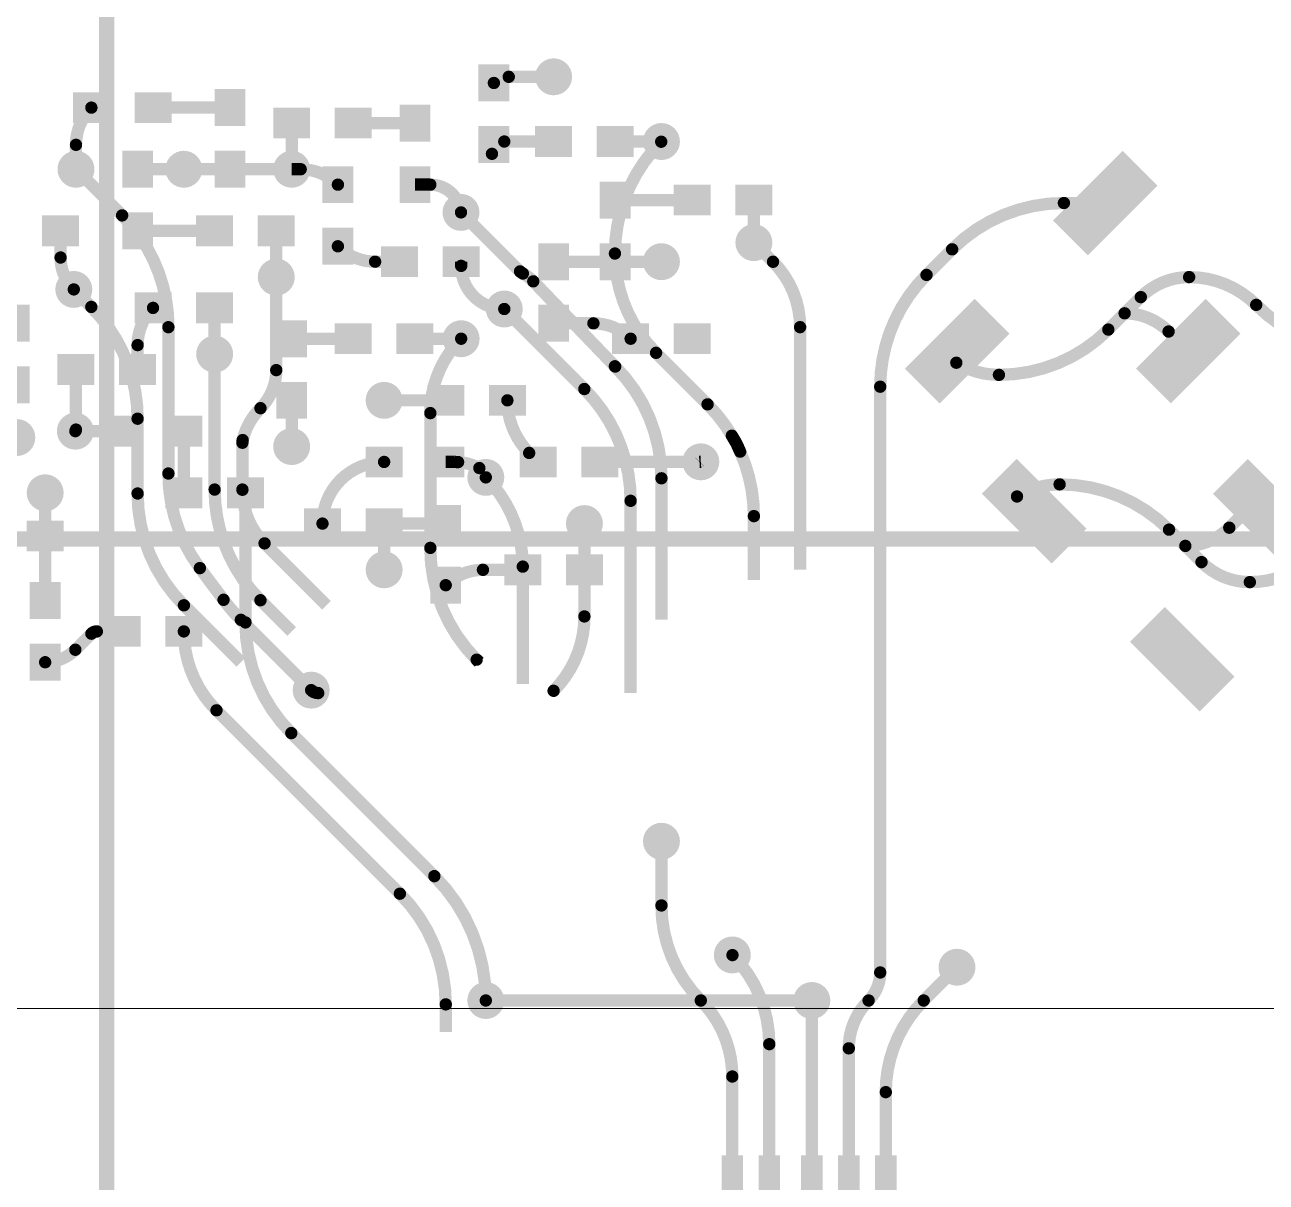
# Model space of a CAD drawing. Header units: inches. Extents: x -214 to 438, y -213 to 250.
# Drawn here: x -48.83 to -28.69, y 9.56 to 28.34 of the extents above; entities that cross this region are included whole.
import ezdxf

# ---------------------------------------------------------------- set-up
doc = ezdxf.new("R2010")
doc.units = ezdxf.units.IN
for name, color, linetype in [('Bottom Layer', 5, 'Continuous'), ('Drawing3', 56, 'Continuous'), ('Mechanical 22', 56, 'Continuous'), ('Top Layer', 1, 'Continuous')]:
    doc.layers.add(name, color=color, linetype=linetype)

msp = doc.modelspace()

# ---------------------------------------------------------------- hatches: boundary and pattern name
at = {"layer": 'Bottom Layer'}
h = msp.add_hatch(color=5, dxfattribs=at)
edge = h.paths.add_edge_path()
edge.add_arc((-40.25000078, 27.50000088), 0.2999994, 0, 360)
h = msp.add_hatch(color=5, dxfattribs=at)
edge = h.paths.add_edge_path()
edge.add_arc((-38.4999992, 26.44999536), 0.2999994, 0, 360)
h = msp.add_hatch(color=5, dxfattribs=at)
edge = h.paths.add_edge_path()
edge.add_arc((-48.00000052, 25.9999988), 0.2999994, 0, 360)
h = msp.add_hatch(color=5, dxfattribs=at)
edge = h.paths.add_edge_path()
edge.add_arc((-46.24999894, 25.9999988), 0.2999994, 0, 360)
h = msp.add_hatch(color=5, dxfattribs=at)
edge = h.paths.add_edge_path()
edge.add_arc((-44.4999999, 25.9999988), 0.2999994, 0, 360)
h = msp.add_hatch(color=5, dxfattribs=at)
edge = h.paths.add_edge_path()
edge.add_arc((-41.7525073, 25.29999512), 0.2999994, 0, 360)
h = msp.add_hatch(color=5, dxfattribs=at)
edge = h.paths.add_edge_path()
edge.add_arc((-37.0000022, 24.80907154), 0.2999994, 0, 360)
h = msp.add_hatch(color=5, dxfattribs=at)
edge = h.paths.add_edge_path()
edge.add_arc((-38.4999992, 24.49999926), 0.2999994, 0, 360)
h = msp.add_hatch(color=5, dxfattribs=at)
edge = h.paths.add_edge_path()
edge.add_arc((-44.7499994, 24.24999976), 0.2999994, 0, 360)
h = msp.add_hatch(color=5, dxfattribs=at)
edge = h.paths.add_edge_path()
edge.add_arc((-48.03558083999999, 24.0500027), 0.2999994, 0, 360)
h = msp.add_hatch(color=5, dxfattribs=at)
edge = h.paths.add_edge_path()
edge.add_arc((-41.04999664, 23.7321725), 0.2999994, 0, 360)
h = msp.add_hatch(color=5, dxfattribs=at)
edge = h.paths.add_edge_path()
edge.add_arc((-41.75000032, 23.24999922), 0.2999994, 0, 360)
h = msp.add_hatch(color=5, dxfattribs=at)
edge = h.paths.add_edge_path()
edge.add_arc((-45.74999994, 22.99999972), 0.2999994, 0, 360)
h = msp.add_hatch(color=5, dxfattribs=at)
edge = h.paths.add_edge_path()
edge.add_arc((-43.00000035999999, 22.25000122), 0.2999994, 0, 360)
h = msp.add_hatch(color=5, dxfattribs=at)
edge = h.paths.add_edge_path()
edge.add_arc((-48.0104196, 21.75000222), 0.2999994, 0, 360)
h = msp.add_hatch(color=5, dxfattribs=at)
edge = h.paths.add_edge_path()
edge.add_arc((-48.96000114, 21.64644642), 0.2999994, 0, 360)
h = msp.add_hatch(color=5, dxfattribs=at)
edge = h.paths.add_edge_path()
edge.add_arc((-44.4999999, 21.50000018), 0.2999994, 0, 360)
h = msp.add_hatch(color=5, dxfattribs=at)
edge = h.paths.add_edge_path()
edge.add_arc((-37.86110538, 21.25185742), 0.2999994, 0, 360)
h = msp.add_hatch(color=5, dxfattribs=at)
edge = h.paths.add_edge_path()
edge.add_arc((-41.3499935, 21.00000118), 0.2999994, 0, 360)
h = msp.add_hatch(color=5, dxfattribs=at)
edge = h.paths.add_edge_path()
edge.add_arc((-48.5000046, 20.7499966), 0.2999994, 0, 360)
h = msp.add_hatch(color=5, dxfattribs=at)
edge = h.paths.add_edge_path()
edge.add_arc((-39.74999924, 20.25000014), 0.2999994, 0, 360)
h = msp.add_hatch(color=5, dxfattribs=at)
edge = h.paths.add_edge_path()
edge.add_arc((-43.00000035999999, 19.4999991), 0.2999994, 0, 360)
h = msp.add_hatch(color=5, dxfattribs=at)
edge = h.paths.add_edge_path()
edge.add_arc((-44.18356669999999, 17.5471709), 0.2999994, 0, 360)
h = msp.add_hatch(color=5, dxfattribs=at)
edge = h.paths.add_edge_path()
edge.add_arc((-38.4999992, 15.09435132), 0.2999994, 0, 360)
h = msp.add_hatch(color=5, dxfattribs=at)
edge = h.paths.add_edge_path()
edge.add_arc((-37.34999896, 13.2499989), 0.2999994, 0, 360)
h = msp.add_hatch(color=5, dxfattribs=at)
edge = h.paths.add_edge_path()
edge.add_arc((-33.70438522, 13.05036506), 0.2999994, 0, 360)
h = msp.add_hatch(color=5, dxfattribs=at)
edge = h.paths.add_edge_path()
edge.add_arc((-41.3499935, 12.51080302), 0.2999994, 0, 360)
h = msp.add_hatch(color=5, dxfattribs=at)
edge = h.paths.add_edge_path()
edge.add_arc((-36.059999, 12.51080302), 0.2999994, 0, 360)
at = {"layer": 'Top Layer'}
h = msp.add_hatch(color=1, dxfattribs=at)
edge = h.paths.add_edge_path()
edge.add_arc((-40.25000078, 27.50000088), 0.2999994, 0, 360)
for points in [[(-41.46894424, 27.6999954), (-40.96894524, 27.6999954), (-40.96894524, 27.0999966), (-41.46894424, 27.0999966)], [(-48.04999788, 26.75000238), (-48.04999788, 27.25000138), (-47.44999908, 27.25000138), (-47.44999908, 26.75000238)], [(-47.04999734, 26.75000238), (-47.04999734, 27.25000138), (-46.44999854, 27.25000138), (-46.44999854, 26.75000238)], [(-45.25000094, 26.69999994), (-45.74999994, 26.69999994), (-45.74999994, 27.29999874), (-45.25000094, 27.29999874)], [(-44.7999993, 26.50000288), (-44.7999993, 27.00000188), (-44.2000005, 27.00000188), (-44.2000005, 26.50000288)], [(-43.79999876, 26.50000288), (-43.79999876, 27.00000188), (-43.19999996, 27.00000188), (-43.19999996, 26.50000288)], [(-42.25000186, 26.45000298), (-42.75000085999999, 26.45000298), (-42.75000085999999, 27.05000178), (-42.25000186, 27.05000178)], [(-41.46894424, 26.69999486), (-40.96894524, 26.69999486), (-40.96894524, 26.09999606), (-41.46894424, 26.09999606)], [(-39.95000392, 26.69999486), (-39.95000392, 26.19999586), (-40.55000271999999, 26.19999586), (-40.55000271999999, 26.69999486)], [(-38.95000338, 26.69999486), (-38.95000338, 26.19999586), (-39.55000217999999, 26.19999586), (-39.55000217999999, 26.69999486)], [(-47.24999694, 26.2999982), (-46.74999794, 26.2999982), (-46.74999794, 25.6999994), (-47.24999694, 25.6999994)], [(-45.25000094, 25.6999994), (-45.74999994, 25.6999994), (-45.74999994, 26.2999982), (-45.25000094, 26.2999982)], [(-30.44939240358119, 25.7349223067892), (-31.58076278678919, 24.60355192358119), (-32.1464488764188, 25.1692380132108), (-31.0150784932108, 26.30060839641881)], [(-43.99999582, 26.0499987), (-43.49999682, 26.0499987), (-43.49999682, 25.4499999), (-43.99999582, 25.4499999)], [(-42.25000186, 25.45000244), (-42.75000085999999, 25.45000244), (-42.75000085999999, 26.05000124), (-42.25000186, 26.05000124)], [(-39.00000327999999, 25.2000004), (-39.50000228, 25.2000004), (-39.50000228, 25.7999992), (-39.00000327999999, 25.7999992)], [(-37.70000333999999, 25.74999676), (-37.70000333999999, 25.24999776), (-38.30000214, 25.24999776), (-38.30000214, 25.74999676)], [(-36.7000028, 25.74999676), (-36.7000028, 25.24999776), (-37.3000016, 25.24999776), (-37.3000016, 25.74999676)], [(-47.95000062, 25.24999776), (-47.95000062, 24.74999876), (-48.54999942, 24.74999876), (-48.54999942, 25.24999776)], [(-47.24999694, 25.29999766), (-46.74999794, 25.29999766), (-46.74999794, 24.69999886), (-47.24999694, 24.69999886)], [(-45.45000307999999, 25.24999776), (-45.45000307999999, 24.74999876), (-46.05000188, 24.74999876), (-46.05000188, 25.24999776)], [(-44.45000254, 25.24999776), (-44.45000254, 24.74999876), (-45.05000134, 24.74999876), (-45.05000134, 25.24999776)], [(-43.99999582, 25.04999816), (-43.49999682, 25.04999816), (-43.49999682, 24.44999936), (-43.99999582, 24.44999936)], [(-40.49999774, 24.79999866), (-39.99999874, 24.79999866), (-39.99999874, 24.19999986), (-40.49999774, 24.19999986)], [(-39.00000327999999, 24.19999986), (-39.50000228, 24.19999986), (-39.50000228, 24.79999866), (-39.00000327999999, 24.79999866)], [(-42.4517439, 24.74999622), (-42.4517439, 24.24999722), (-43.0517427, 24.24999722), (-43.0517427, 24.74999622)], [(-41.45174336, 24.74999622), (-41.45174336, 24.24999722), (-42.05174216, 24.24999722), (-42.05174216, 24.74999622)], [(-46.45000107999999, 23.99999772), (-46.45000107999999, 23.49999872), (-47.04999987999999, 23.49999872), (-47.04999987999999, 23.99999772)], [(-45.45000054, 23.99999772), (-45.45000054, 23.49999872), (-46.04999934, 23.49999872), (-46.04999934, 23.99999772)], [(-48.7500041, 23.20000186), (-49.2500031, 23.20000186), (-49.2500031, 23.80000066), (-48.7500041, 23.80000066)], [(-40.49999774, 23.79999812), (-39.99999874, 23.79999812), (-39.99999874, 23.19999932), (-40.49999774, 23.19999932)], [(-32.85355320358119, 23.33076150678919), (-33.98492358678919, 22.19939112358119), (-34.5506096764188, 22.7650772132108), (-33.4192392932108, 23.8964475964188)], [(-29.10355308358119, 23.33076150678919), (-30.2349234667892, 22.19939112358119), (-30.80060955641881, 22.7650772132108), (-29.6692391732108, 23.8964475964188)], [(-44.25000293999999, 22.95000236), (-44.75000194, 22.95000236), (-44.75000194, 23.55000116), (-44.25000293999999, 23.55000116)], [(-43.2000025, 23.49999618), (-43.2000025, 22.99999718), (-43.8000013, 22.99999718), (-43.8000013, 23.49999618)], [(-42.20000195999999, 23.49999618), (-42.20000195999999, 22.99999718), (-42.80000076, 22.99999718), (-42.80000076, 23.49999618)], [(-38.70000388, 23.49999618), (-38.70000388, 22.99999718), (-39.30000268, 22.99999718), (-39.30000268, 23.49999618)], [(-37.70000333999999, 23.49999618), (-37.70000333999999, 22.99999718), (-38.30000214, 22.99999718), (-38.30000214, 23.49999618)], [(-48.29999738, 22.50000326), (-48.29999738, 23.00000226), (-47.69999858, 23.00000226), (-47.69999858, 22.50000326)], [(-47.29999684, 22.50000326), (-47.29999684, 23.00000226), (-46.69999804, 23.00000226), (-46.69999804, 22.50000326)], [(-48.7500041, 22.20000132), (-49.2500031, 22.20000132), (-49.2500031, 22.80000012), (-48.7500041, 22.80000012)], [(-44.25000293999999, 21.95000182), (-44.75000194, 21.95000182), (-44.75000194, 22.55000062), (-44.25000293999999, 22.55000062)], [(-42.29999922, 22.00000426), (-42.29999922, 22.50000326), (-41.70000041999999, 22.50000326), (-41.70000041999999, 22.00000426)], [(-41.29999867999999, 22.00000426), (-41.29999867999999, 22.50000326), (-40.69999988, 22.50000326), (-40.69999988, 22.00000426)], [(-47.54999888, 21.50000272), (-47.54999888, 22.00000172), (-46.95000008, 22.00000172), (-46.95000008, 21.50000272)], [(-46.54999833999999, 21.50000272), (-46.54999833999999, 22.00000172), (-45.94999953999999, 22.00000172), (-45.94999953999999, 21.50000272)], [(-42.69999588, 21.49999764), (-42.69999588, 20.99999864), (-43.29999468, 20.99999864), (-43.29999468, 21.49999764)], [(-41.69999534, 21.49999764), (-41.69999534, 20.99999864), (-42.29999414, 20.99999864), (-42.29999414, 21.49999764)], [(-40.1999958, 21.4999951), (-40.1999958, 20.9999961), (-40.7999946, 20.9999961), (-40.7999946, 21.4999951)], [(-39.19999525999999, 21.4999951), (-39.19999525999999, 20.9999961), (-39.79999406, 20.9999961), (-39.79999406, 21.4999951)], [(-32.1692392532108, 19.60355176358119), (-33.30060963641881, 20.7349221467892), (-32.73492354678919, 21.3006082364188), (-31.6035531635812, 20.16923785321081)], [(-28.41923913321081, 19.60355176358119), (-29.5506095164188, 20.7349221467892), (-28.98492342678919, 21.3006082364188), (-27.85355304358119, 20.16923785321081)], [(-45.95000208, 20.9999961), (-45.95000208, 20.4999971), (-46.55000088, 20.4999971), (-46.55000088, 20.9999961)], [(-44.95000154, 20.9999961), (-44.95000154, 20.4999971), (-45.55000034, 20.4999971), (-45.55000034, 20.9999961)], [(-42.24999424, 20.549997), (-41.74999524, 20.549997), (-41.74999524, 19.9499982), (-42.24999424, 19.9499982)], [(-43.7000015, 20.49999456), (-43.7000015, 19.99999556), (-44.3000003, 19.99999556), (-44.3000003, 20.49999456)], [(-42.70000096, 20.49999456), (-42.70000096, 19.99999556), (-43.29999976, 19.99999556), (-43.29999976, 20.49999456)], [(-48.20000519999999, 20.2999975), (-48.20000519999999, 19.7999985), (-48.80000399999999, 19.7999985), (-48.80000399999999, 20.2999975)], [(-40.45000292, 19.74999606), (-40.45000292, 19.24999706), (-41.05000172, 19.24999706), (-41.05000172, 19.74999606)], [(-39.45000238, 19.74999606), (-39.45000238, 19.24999706), (-40.05000118, 19.24999706), (-40.05000118, 19.74999606)], [(-42.24999424, 19.54999646), (-41.74999524, 19.54999646), (-41.74999524, 18.94999766), (-42.24999424, 18.94999766)], [(-48.74999648, 19.2999995), (-48.24999748, 19.2999995), (-48.24999748, 18.7000007), (-48.74999648, 18.7000007)], [(-46.95000261999999, 18.7500006), (-46.95000261999999, 18.2500016), (-47.55000141999999, 18.2500016), (-47.55000141999999, 18.7500006)], [(-45.95000208, 18.7500006), (-45.95000208, 18.2500016), (-46.55000088, 18.2500016), (-46.55000088, 18.7500006)], [(-29.7650784532108, 17.19939096358119), (-30.89644883641881, 18.33076134678919), (-30.33076274678919, 18.8964474364188), (-29.19939236358119, 17.76507705321081)], [(-48.74999648, 18.29999896), (-48.24999748, 18.29999896), (-48.24999748, 17.70000016), (-48.74999648, 17.70000016)]]:
    msp.add_hatch(color=1, dxfattribs=at).paths.add_polyline_path(points)
h = msp.add_hatch(color=1, dxfattribs=at)
edge = h.paths.add_edge_path()
edge.add_arc((-38.4999992, 26.44999536), 0.2999994, 0, 360)
h = msp.add_hatch(color=1, dxfattribs=at)
edge = h.paths.add_edge_path()
edge.add_arc((-48.00000052, 25.9999988), 0.2999994, 0, 360)
h = msp.add_hatch(color=1, dxfattribs=at)
edge = h.paths.add_edge_path()
edge.add_arc((-46.24999894, 25.9999988), 0.2999994, 0, 360)
h = msp.add_hatch(color=1, dxfattribs=at)
edge = h.paths.add_edge_path()
edge.add_arc((-44.4999999, 25.9999988), 0.2999994, 0, 360)
h = msp.add_hatch(color=1, dxfattribs=at)
edge = h.paths.add_edge_path()
edge.add_arc((-41.7525073, 25.29999512), 0.2999994, 0, 360)
h = msp.add_hatch(color=1, dxfattribs=at)
edge = h.paths.add_edge_path()
edge.add_arc((-37.0000022, 24.80907154), 0.2999994, 0, 360)
h = msp.add_hatch(color=1, dxfattribs=at)
edge = h.paths.add_edge_path()
edge.add_arc((-38.4999992, 24.49999926), 0.2999994, 0, 360)
h = msp.add_hatch(color=1, dxfattribs=at)
edge = h.paths.add_edge_path()
edge.add_arc((-44.7499994, 24.24999976), 0.2999994, 0, 360)
h = msp.add_hatch(color=1, dxfattribs=at)
edge = h.paths.add_edge_path()
edge.add_arc((-48.03558083999999, 24.0500027), 0.2999994, 0, 360)
h = msp.add_hatch(color=1, dxfattribs=at)
edge = h.paths.add_edge_path()
edge.add_arc((-41.04999664, 23.7321725), 0.2999994, 0, 360)
h = msp.add_hatch(color=1, dxfattribs=at)
edge = h.paths.add_edge_path()
edge.add_arc((-41.75000032, 23.24999922), 0.2999994, 0, 360)
h = msp.add_hatch(color=1, dxfattribs=at)
edge = h.paths.add_edge_path()
edge.add_arc((-45.74999994, 22.99999972), 0.2999994, 0, 360)
h = msp.add_hatch(color=1, dxfattribs=at)
edge = h.paths.add_edge_path()
edge.add_arc((-43.00000035999999, 22.25000122), 0.2999994, 0, 360)
h = msp.add_hatch(color=1, dxfattribs=at)
edge = h.paths.add_edge_path()
edge.add_arc((-48.0104196, 21.75000222), 0.2999994, 0, 360)
h = msp.add_hatch(color=1, dxfattribs=at)
edge = h.paths.add_edge_path()
edge.add_arc((-48.96000114, 21.64644642), 0.2999994, 0, 360)
h = msp.add_hatch(color=1, dxfattribs=at)
edge = h.paths.add_edge_path()
edge.add_arc((-44.4999999, 21.50000018), 0.2999994, 0, 360)
h = msp.add_hatch(color=1, dxfattribs=at)
edge = h.paths.add_edge_path()
edge.add_arc((-37.86110538, 21.25185742), 0.2999994, 0, 360)
h = msp.add_hatch(color=1, dxfattribs=at)
edge = h.paths.add_edge_path()
edge.add_arc((-41.3499935, 21.00000118), 0.2999994, 0, 360)
h = msp.add_hatch(color=1, dxfattribs=at)
edge = h.paths.add_edge_path()
edge.add_arc((-48.5000046, 20.7499966), 0.2999994, 0, 360)
h = msp.add_hatch(color=1, dxfattribs=at)
edge = h.paths.add_edge_path()
edge.add_arc((-39.74999924, 20.25000014), 0.2999994, 0, 360)
h = msp.add_hatch(color=1, dxfattribs=at)
edge = h.paths.add_edge_path()
edge.add_arc((-43.00000035999999, 19.4999991), 0.2999994, 0, 360)
h = msp.add_hatch(color=1, dxfattribs=at)
edge = h.paths.add_edge_path()
edge.add_arc((-44.18356669999999, 17.5471709), 0.2999994, 0, 360)
h = msp.add_hatch(color=1, dxfattribs=at)
edge = h.paths.add_edge_path()
edge.add_arc((-38.4999992, 15.09435132), 0.2999994, 0, 360)
h = msp.add_hatch(color=1, dxfattribs=at)
edge = h.paths.add_edge_path()
edge.add_arc((-37.34999896, 13.2499989), 0.2999994, 0, 360)
h = msp.add_hatch(color=1, dxfattribs=at)
edge = h.paths.add_edge_path()
edge.add_arc((-33.70438522, 13.05036506), 0.2999994, 0, 360)
h = msp.add_hatch(color=1, dxfattribs=at)
edge = h.paths.add_edge_path()
edge.add_arc((-41.3499935, 12.51080302), 0.2999994, 0, 360)
h = msp.add_hatch(color=1, dxfattribs=at)
edge = h.paths.add_edge_path()
edge.add_arc((-36.059999, 12.51080302), 0.2999994, 0, 360)

# ---------------------------------------------------------------- linework, layer by layer
at = {"layer": 'Bottom Layer', "const_width": 0.1999996}
for points in [[(-39.25482624, 24.63254408, -0.198912367379658), (-38.50343836, 26.4465562)], [(-47.25138886, 25.25138714, -0.198912367379658), (-46.50000098, 23.43737502)], [(-38.5872101, 23.02077184, -0.198912367379658), (-39.25482624, 24.63254408)], [(-36.68960658, 24.49867592, -0.198912367379658), (-36.25000116, 23.43737502)], [(-40.7481405, 24.30783048, -0.0721373475262538), (-40.79437866, 24.34186648)], [(-40.74814304, 24.30783048, -0.081614584355504), (-40.57979946, 24.1809651)], [(-47.75138786, 23.76580972, -0.198912367379658), (-46.99999998, 21.9517976)], [(-42.24999931999999, 22.0428947, -0.198912367379658), (-41.75000032, 23.24999922)], [(-44.7499994, 22.7406708, -0.198912367379658), (-45.00605171999999, 22.12250592)], [(-39.2514328, 22.79891554, -0.0060482600459772), (-39.25482624, 22.80236486)], [(-39.25138708, 22.79887236, -0.1989121854280259), (-38.4999992, 20.98486278)], [(-39.75138862, 22.43356448, -0.198912367379658), (-39.00000074, 20.61955236)], [(-45.29516722, 21.60475232, -0.1389473466625266), (-45.00605171999999, 22.12250592)], [(-37.75139007999999, 22.18495182, -0.062955573887274), (-37.35704238, 21.6764743)], [(-45.30000084, 21.56196602, -0.0539775060103939), (-45.29514944, 21.60474978)], [(-37.30157131999999, 21.58264162, -0.0284315830107567), (-37.2676547, 21.5170258)], [(-37.22318692, 21.41750606, -0.1054414271503345), (-37.0000022, 20.3709397)], [(-45.9898623, 19.5273168, -0.1617866330980626), (-46.50000098, 21.06262488)], [(-41.3499935, 21.00000118, -0.198912367379658), (-40.74999978, 19.55148744)], [(-46.2486121, 18.92402362, -0.198912367379658), (-46.99999998, 20.73803574)], [(-45.00605171999999, 19.00605292, -0.198912367379658), (-45.74999994, 20.8021047)], [(-45.29997797999999, 20.79900336, -0.0038768345432117), (-45.30000084, 20.8021047)], [(-44.93963325999999, 19.92905844, -0.198912367379658), (-45.29997797999999, 20.79900336)], [(-41.49861144, 18.04150062, -0.198912367379658), (-42.24999931999999, 19.85551274)], [(-45.32459058, 18.68819986, -0.0359276437165599), (-45.60542822, 19.0126874)], [(-39.74999924, 18.74347026, -0.198912367379658), (-40.25000078, 17.53636066)], [(-44.06968834, 17.50000056, -0.198912367379658), (-44.18356416, 17.5471709)]]:
    msp.add_lwpolyline(points, format="xyb", dxfattribs=at)
for points in [[(-38.50343836, 26.4465562), (-38.4999992, 26.44999536)], [(-48.00000052, 25.9999988), (-47.25138886, 25.25138714)], [(-41.7525073, 25.29999512), (-40.79437866, 24.34186394)], [(-37.0000022, 24.80907154), (-36.68960658, 24.49867592)], [(-44.7499994, 22.7406708), (-44.7499994, 24.24999976)], [(-40.579802, 24.18096256), (-39.25482878, 22.80236232)], [(-48.03558083999999, 24.0500027), (-47.75138786, 23.76580972)], [(-41.04999664, 23.7321725), (-39.75138862, 22.43356448)], [(-46.50000098, 21.06262488), (-46.50000098, 23.43737502)], [(-36.25000116, 19.4999991), (-36.25000116, 23.43737502)], [(-45.74999994, 20.8021047), (-45.74999994, 22.99999972)], [(-38.5872101, 23.02077184), (-37.75139007999999, 22.18495182)], [(-39.2514328, 22.79891554), (-39.25138708, 22.79887236)], [(-46.99999998, 20.73803574), (-46.99999998, 21.9517976)], [(-42.24999931999999, 19.85551274), (-42.24999931999999, 22.0428947)], [(-37.35704238, 21.6764743), (-37.30157131999999, 21.58264162)], [(-45.30000084, 21.56196348), (-45.30000084, 21.56196602)], [(-45.30000084, 20.8021047), (-45.30000084, 21.56196348)], [(-45.29516722, 21.60475232), (-45.29515198, 21.60474978)], [(-37.26765724, 21.5170258), (-37.22318946, 21.41750606)], [(-38.4999992, 18.68819986), (-38.4999992, 20.98486278)], [(-39.00000074, 17.50000056), (-39.00000074, 20.61955236)], [(-39.74999924, 18.74347026), (-39.74999924, 20.25000014)], [(-37.0000022, 19.33241244), (-37.0000022, 20.3709397)], [(-44.93963325999999, 19.92905844), (-43.93460098, 18.92402616)], [(-45.98986484, 19.52731426), (-45.60543076, 19.01268486)], [(-40.74999978, 17.64644426), (-40.74999978, 19.55148744)], [(-46.2486121, 18.92402362), (-45.32459312, 18.00000464)], [(-45.00605171999999, 19.00605292), (-44.4999999, 18.5000011)], [(-45.32459312, 18.68819732), (-44.18356669999999, 17.5471709)], [(-41.49861144, 18.04150062), (-41.45711038, 17.99999956)], [(-41.3499935, 12.51080302), (-36.059999, 12.51080302)]]:
    msp.add_lwpolyline(points, dxfattribs=at)
at = {"layer": 'Bottom Layer', "const_width": 0.0999998}
for points in [[(-38.55343825999999, 26.4465562, 1), (-38.45343846, 26.4465562, 1)], [(-47.30138875999999, 25.25138714, 1), (-47.20138896, 25.25138714, 1)], [(-39.30482614, 24.63254408, 1), (-39.20482634, 24.63254408, 1)], [(-39.30482614, 24.63254408, 1), (-39.20482634, 24.63254408, 1)], [(-36.73960648, 24.49867592, 1), (-36.63960667999999, 24.49867592, 1)], [(-40.84437856, 24.34186648, 1), (-40.74437876, 24.34186648, 1)], [(-40.79814294, 24.30783048, 1), (-40.69814313999999, 24.30783048, 1)], [(-40.79814039999999, 24.30783048, 1), (-40.6981406, 24.30783048, 1)], [(-40.62979936, 24.1809651, 1), (-40.52979956, 24.1809651, 1)], [(-47.80138776, 23.76580972, 1), (-47.70138796, 23.76580972, 1)], [(-46.55000088, 23.43737502, 1), (-46.45000107999999, 23.43737502, 1)], [(-36.30000106, 23.43737502, 1), (-36.20000126, 23.43737502, 1)], [(-41.80000022, 23.24999922, 1), (-41.70000041999999, 23.24999922, 1)], [(-38.63721, 23.02077184, 1), (-38.5372102, 23.02077184, 1)], [(-44.7999993, 22.7406708, 1), (-44.6999995, 22.7406708, 1)], [(-39.30482614, 22.80236486, 1), (-39.20482634, 22.80236486, 1)], [(-39.3014327, 22.79891554, 1), (-39.2014329, 22.79891554, 1)], [(-39.30138698, 22.79887236, 1), (-39.20138718, 22.79887236, 1)], [(-39.80138852, 22.43356448, 1), (-39.70138872, 22.43356448, 1)], [(-45.05605162, 22.12250592, 1), (-44.95605182, 22.12250592, 1)], [(-45.05605162, 22.12250592, 1), (-44.95605182, 22.12250592, 1)], [(-37.80138998, 22.18495182, 1), (-37.70139018, 22.18495182, 1)], [(-47.04999987999999, 21.9517976, 1), (-46.95000008, 21.9517976, 1)], [(-42.29999922, 22.0428947, 1), (-42.19999942, 22.0428947, 1)], [(-37.40704228, 21.6764743, 1), (-37.30704248, 21.6764743, 1)], [(-45.35000074, 21.56196602, 1), (-45.25000094, 21.56196602, 1)], [(-45.34516712, 21.60475232, 1), (-45.24516731999999, 21.60475232, 1)], [(-45.34514934, 21.60474978, 1), (-45.24514954, 21.60474978, 1)], [(-37.35157122, 21.58264162, 1), (-37.25157142, 21.58264162, 1)], [(-37.3176546, 21.5170258, 1), (-37.2176548, 21.5170258, 1)], [(-37.27318682, 21.41750606, 1), (-37.17318702, 21.41750606, 1)], [(-46.55000088, 21.06262488, 1), (-46.45000107999999, 21.06262488, 1)], [(-41.3999934, 21.00000118, 1), (-41.2999936, 21.00000118, 1)], [(-38.54999909999999, 20.98486278, 1), (-38.4499993, 20.98486278, 1)], [(-47.04999987999999, 20.73803574, 1), (-46.95000008, 20.73803574, 1)], [(-45.79999984, 20.8021047, 1), (-45.70000004, 20.8021047, 1)], [(-45.35000074, 20.8021047, 1), (-45.25000094, 20.8021047, 1)], [(-45.34997788, 20.79900336, 1), (-45.24997808, 20.79900336, 1)], [(-45.34997788, 20.79900336, 1), (-45.24997808, 20.79900336, 1)], [(-39.05000063999999, 20.61955236, 1), (-38.95000084, 20.61955236, 1)], [(-37.0500021, 20.3709397, 1), (-36.95000229999999, 20.3709397, 1)], [(-44.98963316, 19.92905844, 1), (-44.88963336, 19.92905844, 1)], [(-42.29999922, 19.85551274, 1), (-42.19999942, 19.85551274, 1)], [(-46.03986219999999, 19.5273168, 1), (-45.9398624, 19.5273168, 1)], [(-40.79999968, 19.55148744, 1), (-40.69999988, 19.55148744, 1)], [(-46.298612, 18.92402362, 1), (-46.1986122, 18.92402362, 1)], [(-45.65542812, 19.0126874, 1), (-45.55542832, 19.0126874, 1)], [(-45.05605162, 19.00605292, 1), (-44.95605182, 19.00605292, 1)], [(-45.37459047999999, 18.68819986, 1), (-45.27459068, 18.68819986, 1)], [(-39.79999914, 18.74347026, 1), (-39.69999934, 18.74347026, 1)], [(-41.54861134, 18.04150062, 1), (-41.44861153999999, 18.04150062, 1)], [(-44.23356406, 17.5471709, 1), (-44.13356426, 17.5471709, 1)], [(-44.11968824, 17.50000056, 1), (-44.01968844, 17.50000056, 1)], [(-40.30000068, 17.53636066, 1), (-40.20000088, 17.53636066, 1)]]:
    msp.add_lwpolyline(points, format="xyb", close=True, dxfattribs=at)
at = {"layer": 'Drawing3', "const_width": 0.0127}
msp.add_lwpolyline([(-136.2004642, 12.38110046), (208.6054502, 12.38110046)], dxfattribs=at)
at = {"layer": 'Mechanical 22', "const_width": 0.2499995}
for points in [[(-47.5005019, -64.00000153999999), (-47.5005019, 46.99999998)], [(-138.99999886, 20.00000064), (10.00000032, 20.00000064)]]:
    msp.add_lwpolyline(points, dxfattribs=at)
at = {"layer": 'Top Layer', "const_width": 0.1999996}
for points in [[(-41.21894474, 27.399996, -0.198912367379658), (-40.97751266, 27.50000088)], [(-48.00000052, 26.39644454, -0.198912367379658), (-47.74999848, 27.00000188)], [(-41.24999878, 26.25000084, -0.4142135623730951), (-41.05000425999999, 26.44999536)], [(-44.35355112, 25.9999988, -0.198912367379658), (-43.74999886, 25.7499993)], [(-42.25000186, 25.75000184, -0.3851733958639198), (-41.7525073, 25.29999512)], [(-33.78339954, 24.70069228, -0.198912367379658), (-31.96938742, 25.45208015999999)], [(-43.14644152, 24.49999672, -0.198912367379658), (-43.74999886, 24.74999876)], [(-48.03558083999999, 24.0500027, -0.198912367379658), (-48.25000002, 24.56765724)], [(-41.04999664, 23.7321725, -0.4142135623730951), (-41.75000032, 24.43217618)], [(-34.95000122, 22.47146636, -0.198912367379658), (-34.19861333999999, 24.28547848)], [(-30.7216048, 23.9251617, -0.198912367379658), (-29.93737218, 24.24999976)], [(-29.93737218, 24.24999976, -0.198912367379658), (-28.84930476, 23.79930724)], [(-46.99999744, 23.14645104, -0.198912367379658), (-46.75000048, 23.74999822)], [(-27.03529264, 23.04791936, -0.198912367379658), (-28.84930476, 23.79930724)], [(-39.603553, 23.49999872, -0.198912367379658), (-39.00000074, 23.24999922)], [(-30.98440082, 23.66236568, -0.198912367379658), (-30.2710469, 23.36688494)], [(-31.24859383999999, 23.3981752, -0.1987082364521243), (-33.02411987999999, 22.66354624)], [(-33.02411987999999, 22.66354624, -0.1395853212257221), (-33.71537326, 22.86035814)], [(-40.64644397999999, 21.39644184, -0.198912367379658), (-40.99999928, 22.25000376)], [(-47.99999798, 21.77516346, -0.198912367379658), (-48.0104196, 21.75000222)], [(-44.0000009, 20.25000014, -0.4142135623730951), (-43.00000035999999, 21.25000068)], [(-41.79999514, 21.24831666, -0.1062083389426454), (-41.45484216, 21.15115404)], [(-41.45484216, 21.15115404, -0.2432746509857125), (-41.35002398, 21.00023486)], [(-32.73037142, 20.68963858, -0.1395853212257223), (-32.03911804, 20.88645048)], [(-32.03911804, 20.88645048, -0.1987082364521243), (-30.263592, 20.15182152)], [(-29.28604506, 20.18311178, -0.198912367379658), (-29.99939898, 19.88763104)], [(-27.86430292, 19.75068948, -0.198912367379658), (-28.95237034, 19.29999696)], [(-41.99999982, 19.2499996, -0.198912367379658), (-41.39645264, 19.49999656)], [(-28.95237034, 19.29999696, -0.198912367379658), (-29.73660296, 19.62483502)], [(-44.50605272, 16.85001202, -0.198912367379658), (-45.25000094, 18.6460638)], [(-47.74999848, 18.4632092, -0.198912367379658), (-47.66117467999999, 18.5000011)], [(-45.7196698, 17.21967092, -0.198912367379658), (-46.25000147999999, 18.5000011)], [(-48.0104196, 18.20279062, -0.198912367379658), (-48.49999698, 17.99999956)], [(-42.18506929999999, 14.52902098, -0.1987129957965324), (-41.3499935, 12.5108081)], [(-42.74394804, 14.24394662, -0.198912367379658), (-41.99999982, 12.44789484)], [(-37.86110538, 12.51080302, -0.198912367379658), (-38.4999992, 14.05322818)], [(-37.3476393, 13.24762908, -0.1983966607964883), (-36.75000016, 11.8021989)], [(-34.95000122, 12.96536142, -0.198912367379658), (-35.13828888, 12.5107954)], [(-37.86110538, 12.51080302, -0.198912367379658), (-37.34999896, 11.27688372)], [(-35.4600002, 11.73411674, -0.198912367379658), (-35.13828888, 12.5107954)], [(-34.8600014, 11.02351618, -0.198912367379658), (-34.24394726, 12.51080302)]]:
    msp.add_lwpolyline(points, format="xyb", dxfattribs=at)
at = {"layer": 'Top Layer'}
for points, const_width in [([(-40.97751266, 27.50000088), (-40.25000078, 27.50000088)], 0.1999996), ([(-46.75000048, 26.99999934), (-45.50000044, 26.99999934)], 0.1999996), ([(-44.4999999, 25.9999988), (-44.4999999, 26.75000238)], 0.1999996), ([(-43.49999936, 26.75000238), (-42.50000136, 26.75000238)], 0.1999996), ([(-42.50000136, 26.75000238), (-42.49999881999999, 26.74999984)], 0.1999996), ([(-48.00000052, 25.9999988), (-48.00000052, 26.39644454)], 0.1999996), ([(-41.05000425999999, 26.44999536), (-40.25000332, 26.44999536)], 0.1999996), ([(-39.25000278, 26.44999536), (-38.4999992, 26.44999536)], 0.1999996), ([(-46.99999998, 25.9999988), (-46.24999894, 25.9999988)], 0.1999996), ([(-46.24999894, 25.9999988), (-45.50000044, 25.9999988)], 0.1999996), ([(-45.50000044, 25.9999988), (-44.4999999, 25.9999988)], 0.1999996), ([(-44.4999999, 25.9999988), (-44.35355112, 25.9999988)], 0.1999996), ([(-42.50000136, 25.75000184), (-42.25000186, 25.75000184)], 0.1999996), ([(-39.25000024, 25.4999998), (-38.00000274, 25.4999998)], 0.1999996), ([(-38.00000274, 25.49999726), (-38.00000274, 25.4999998)], 0.1999996), ([(-37.0000022, 24.80907154), (-37.0000022, 25.49999726)], 0.1999996), ([(-31.96938742, 25.45208015999999), (-31.29792064, 25.45208015999999)], 0.1999996), ([(-48.25000002, 24.56765724), (-48.25000002, 24.99999826)], 0.1999996), ([(-46.99999998, 25.0000008), (-46.99999744, 24.99999826)], 0.1999996), ([(-46.99999744, 24.99999826), (-45.75000248, 24.99999826)], 0.1999996), ([(-44.75000194, 24.99999826), (-44.7499994, 24.99999572)], 0.1999996), ([(-44.7499994, 24.24999976), (-44.7499994, 24.99999572)], 0.1999996), ([(-34.19861333999999, 24.28547848), (-33.78339954, 24.70069228)], 0.1999996), ([(-43.14644152, 24.49999672), (-42.7517433, 24.49999672)], 0.1999996), ([(-41.75000032, 24.43217618), (-41.75000032, 24.49999926)], 0.1999996), ([(-40.24999824, 24.49999926), (-38.4999992, 24.49999926)], 0.1999996), ([(-30.98440082, 23.66236568), (-30.7216048, 23.9251617)], 0.1999996), ([(-45.74999994, 22.99999972), (-45.74999994, 23.74999822)], 0.1999996), ([(-40.24999824, 23.49999872), (-39.603553, 23.49999872)], 0.1999996), ([(-31.2459116, 23.4008549), (-30.98440082, 23.66236568)], 0.1999996), ([(-31.24859638, 23.39817774), (-31.2459116, 23.4008549)], 0.1999996), ([(-30.2710469, 23.36688494), (-29.95208132, 23.04791936)], 0.1999996), ([(-46.99999744, 22.75000276), (-46.99999744, 23.14645104)], 0.1999996), ([(-44.4999999, 23.24999922), (-44.49999735999999, 23.24999668)], 0.1999996), ([(-44.49999735999999, 23.24999668), (-43.50000189999999, 23.24999668)], 0.1999996), ([(-42.50000136, 23.24999668), (-42.49999881999999, 23.24999922)], 0.1999996), ([(-42.49999881999999, 23.24999922), (-41.75000032, 23.24999922)], 0.1999996), ([(-33.9520784, 23.04791936), (-33.71537326, 22.86035814)], 0.1999996), ([(-47.99999798, 21.77516346), (-47.99999798, 22.75000276)], 0.1999996), ([(-34.95000122, 12.96536142), (-34.95000122, 22.47146636)], 0.1999996), ([(-44.50000244, 22.25000122), (-44.4999999, 22.24999868)], 0.1999996), ([(-44.4999999, 21.50000018), (-44.4999999, 22.24999868)], 0.1999996), ([(-43.00000035999999, 22.25000122), (-42.99999782, 22.25000376)], 0.1999996), ([(-42.99999782, 22.25000376), (-41.99999982, 22.25000376)], 0.1999996), ([(-48.0104196, 21.75000222), (-47.24999947999999, 21.75000222)], 0.1999996), ([(-46.24999894, 20.74999914), (-46.24999894, 21.75000222)], 0.1999996), ([(-40.64644397999999, 21.39644438), (-40.50000027999999, 21.25000068)], 0.1999996), ([(-37.8834523, 21.2499956), (-37.86110538, 21.25185742)], 0.1999996), ([(-37.88344721999999, 21.25000068), (-37.88159048, 21.25185742)], 0.1999996), ([(-37.88159048, 21.25185742), (-37.86110538, 21.25185742)], 0.1999996), ([(-41.99999474, 21.24999814), (-41.85354596, 21.24999814)], 0.1999996), ([(-41.85354596, 21.24999814), (-41.79999514, 21.24831412)], 0.1999996), ([(-39.49999466, 21.2499956), (-37.8834523, 21.2499956)], 0.1999996), ([(-41.35002652, 21.00023486), (-41.3499935, 21.00000118)], 0.1999996), ([(-48.5000046, 19.0000001), (-48.5000046, 20.7499966)], 0.1999996), ([(-46.25000147999999, 20.7499966), (-46.24999894, 20.74999914)], 0.1999996), ([(-45.25000094, 18.6460638), (-45.25000094, 20.7499966)], 0.1999996), ([(-32.96707656, 20.50207736), (-32.73037142, 20.68963858)], 0.1999996), ([(-29.28604506, 20.18311178), (-28.96707948, 20.50207736)], 0.1999996), ([(-44.0000009, 20.24999506), (-44.0000009, 20.25000014)], 0.1999996), ([(-43.00000035999999, 20.25000014), (-41.99999982, 20.25000014)], 0.1999996), ([(-43.00000035999999, 20.24999506), (-43.00000035999999, 20.25000014)], 0.1999996), ([(-43.00000035999999, 19.4999991), (-43.00000035999999, 20.24999506)], 0.1999996), ([(-39.74999924, 19.4999991), (-39.74999924, 20.25000014)], 0.1999996), ([(-30.26359454, 20.15181898), (-30.26090976, 20.14914182)], 0.1999996), ([(-30.26090976, 20.14914182), (-29.99939898, 19.88763104)], 0.1999996), ([(-29.99939898, 19.88763104), (-29.73660296, 19.62483502)], 0.1999996), ([(-41.39645264, 19.49999656), (-40.75000232, 19.49999656)], 0.1999996), ([(-39.75000178, 19.49999656), (-39.74999924, 19.4999991)], 0.1999996), ([(-48.5000046, 19.0000001), (-48.49999698, 19.0000001)], 0.1999996), ([(-48.01041705999999, 18.20279062), (-47.74999848, 18.4632092)], 0.1999996), ([(-47.66117467999999, 18.5000011), (-47.25000202, 18.5000011)], 0.1999996), ([(-45.7196698, 17.21966838), (-42.74394804, 14.24394662)], 0.1999996), ([(-44.50605526, 16.85001202), (-42.187495, 14.53145176)], 0.1999996), ([(-38.4999992, 14.05322818), (-38.4999992, 15.09435132)], 0.1999996), ([(-42.187495, 14.53145176), (-42.18506929999999, 14.52902098)], 0.1999996), ([(-37.34999896, 13.2499989), (-37.3476393, 13.24762908)], 0.1999996), ([(-34.24394726, 12.51080302), (-33.70438522, 13.05036506)], 0.1999996), ([(-41.99999982, 11.99999886), (-41.99999982, 12.44789484)], 0.1999996), ([(-36.059999, 9.750000819999999), (-36.059999, 12.51080302)], 0.1999996), ([(-36.7500027, 11.8021989), (-36.75000016, 11.80004498)], 0.1999996), ([(-36.75000016, 9.999987619999999), (-36.75000016, 11.80004498)], 0.1999996), ([(-35.4600002, 9.999987619999999), (-35.4600002, 11.73411674)], 0.1999996), ([(-37.34999896, 9.999987619999999), (-37.34999896, 11.27688372)], 0.1999996), ([(-34.8600014, 9.999987619999999), (-34.8600014, 11.02351618)], 0.1999996), ([(-37.34999896, 7.6044806), (-37.34999896, 9.999987619999999)], 0.3499993), ([(-36.75000016, 7.318529939999999), (-36.75000016, 9.999987619999999)], 0.3499993), ([(-36.059999, 9.750000819999999), (-36.059999, 9.999987619999999)], 0.3499993), ([(-35.4600002, 5.08), (-35.4600002, 9.999987619999999)], 0.3499993), ([(-34.8600014, 7.035225959999999), (-34.8600014, 9.999987619999999)], 0.3499993), ([(-36.059999, 7.036559459999999), (-36.059999, 9.750000819999999)], 0.3499993)]:
    msp.add_lwpolyline(points, dxfattribs=dict(at, const_width=const_width))
at = {"layer": 'Top Layer', "const_width": 0.0999998}
for points in [[(-41.02751256, 27.50000088, 1), (-40.92751276, 27.50000088, 1)], [(-41.26894464, 27.399996, 1), (-41.16894483999999, 27.399996, 1)], [(-47.79999838, 27.00000188, 1), (-47.69999858, 27.00000188, 1)], [(-48.05000042, 26.39644454, 1), (-47.95000062, 26.39644454, 1)], [(-41.10000416, 26.44999536, 1), (-41.00000436, 26.44999536, 1)], [(-41.29999867999999, 26.25000084, 1), (-41.19999888, 26.25000084, 1)], [(-44.40355102, 25.9999988, 1), (-44.30355122, 25.9999988, 1)], [(-43.79999876, 25.7499993, 1), (-43.69999895999999, 25.7499993, 1)], [(-42.30000176, 25.75000184, 1), (-42.20000195999999, 25.75000184, 1)], [(-41.80250719999999, 25.29999512, 1), (-41.7025074, 25.29999512, 1)], [(-32.01938732, 25.45208015999999, 1), (-31.91938752, 25.45208015999999, 1)], [(-43.79999876, 24.74999876, 1), (-43.69999895999999, 24.74999876, 1)], [(-33.83339944, 24.70069228, 1), (-33.73339964, 24.70069228, 1)], [(-48.29999992, 24.56765724, 1), (-48.20000012, 24.56765724, 1)], [(-43.19644142, 24.49999672, 1), (-43.09644161999999, 24.49999672, 1)], [(-41.80000022, 24.43217618, 1), (-41.70000041999999, 24.43217618, 1)], [(-34.24861324, 24.28547848, 1), (-34.14861344, 24.28547848, 1)], [(-29.98737208, 24.24999976, 1), (-29.88737228, 24.24999976, 1)], [(-29.98737208, 24.24999976, 1), (-29.88737228, 24.24999976, 1)], [(-48.08558074, 24.0500027, 1), (-47.98558094, 24.0500027, 1)], [(-30.7716047, 23.9251617, 1), (-30.6716049, 23.9251617, 1)], [(-46.80000038, 23.74999822, 1), (-46.70000057999999, 23.74999822, 1)], [(-41.09999654, 23.7321725, 1), (-40.99999673999999, 23.7321725, 1)], [(-28.89930466, 23.79930724, 1), (-28.79930486, 23.79930724, 1)], [(-28.89930466, 23.79930724, 1), (-28.79930486, 23.79930724, 1)], [(-39.65355289999999, 23.49999872, 1), (-39.5535531, 23.49999872, 1)], [(-31.03440072, 23.66236568, 1), (-30.93440092, 23.66236568, 1)], [(-31.29859374, 23.3981752, 1), (-31.19859394, 23.3981752, 1)], [(-30.3210468, 23.36688494, 1), (-30.221047, 23.36688494, 1)], [(-47.04999734, 23.14645104, 1), (-46.94999754, 23.14645104, 1)], [(-39.05000063999999, 23.24999922, 1), (-38.95000084, 23.24999922, 1)], [(-33.76537316, 22.86035814, 1), (-33.66537336, 22.86035814, 1)], [(-33.07411978, 22.66354624, 1), (-32.97411998, 22.66354624, 1)], [(-33.07411978, 22.66354624, 1), (-32.97411998, 22.66354624, 1)], [(-35.00000112, 22.47146636, 1), (-34.90000132, 22.47146636, 1)], [(-41.04999918, 22.25000376, 1), (-40.94999937999999, 22.25000376, 1)], [(-48.0604195, 21.75000222, 1), (-47.9604197, 21.75000222, 1)], [(-48.04999788, 21.77516346, 1), (-47.94999808, 21.77516346, 1)], [(-40.69644388, 21.39644184, 1), (-40.59644408, 21.39644184, 1)], [(-43.05000026, 21.25000068, 1), (-42.95000046, 21.25000068, 1)], [(-41.84999504, 21.24831666, 1), (-41.74999524, 21.24831666, 1)], [(-41.50484206, 21.15115404, 1), (-41.40484226, 21.15115404, 1)], [(-41.50484206, 21.15115404, 1), (-41.40484226, 21.15115404, 1)], [(-41.40002388, 21.00023486, 1), (-41.30002407999999, 21.00023486, 1)], [(-32.08911793999999, 20.88645048, 1), (-31.98911814, 20.88645048, 1)], [(-32.08911793999999, 20.88645048, 1), (-31.98911814, 20.88645048, 1)], [(-32.78037132, 20.68963858, 1), (-32.68037151999999, 20.68963858, 1)], [(-44.05000079999999, 20.25000014, 1), (-43.950001, 20.25000014, 1)], [(-30.3135919, 20.15182152, 1), (-30.2135921, 20.15182152, 1)], [(-29.33604496, 20.18311178, 1), (-29.23604516, 20.18311178, 1)], [(-30.04939888, 19.88763104, 1), (-29.94939908, 19.88763104, 1)], [(-41.44645254, 19.49999656, 1), (-41.34645274, 19.49999656, 1)], [(-29.78660286, 19.62483502, 1), (-29.68660306, 19.62483502, 1)], [(-42.04999972, 19.2499996, 1), (-41.94999992, 19.2499996, 1)], [(-29.00237024, 19.29999696, 1), (-28.90237043999999, 19.29999696, 1)], [(-29.00237024, 19.29999696, 1), (-28.90237043999999, 19.29999696, 1)], [(-45.30000084, 18.6460638, 1), (-45.20000104, 18.6460638, 1)], [(-47.79999838, 18.4632092, 1), (-47.69999858, 18.4632092, 1)], [(-47.71117458, 18.5000011, 1), (-47.61117478, 18.5000011, 1)], [(-46.30000138, 18.5000011, 1), (-46.20000158, 18.5000011, 1)], [(-48.0604195, 18.20279062, 1), (-47.9604197, 18.20279062, 1)], [(-48.54999687999999, 17.99999956, 1), (-48.44999708, 17.99999956, 1)], [(-45.7696697, 17.21967092, 1), (-45.6696699, 17.21967092, 1)], [(-44.55605262, 16.85001202, 1), (-44.45605282, 16.85001202, 1)], [(-42.2350692, 14.52902098, 1), (-42.1350694, 14.52902098, 1)], [(-42.79394794, 14.24394662, 1), (-42.69394814, 14.24394662, 1)], [(-38.54999909999999, 14.05322818, 1), (-38.4499993, 14.05322818, 1)], [(-37.3976392, 13.24762908, 1), (-37.29763939999999, 13.24762908, 1)], [(-35.00000112, 12.96536142, 1), (-34.90000132, 12.96536142, 1)], [(-42.04999972, 12.44789484, 1), (-41.94999992, 12.44789484, 1)], [(-41.3999934, 12.5108081, 1), (-41.2999936, 12.5108081, 1)], [(-37.91110527999999, 12.51080302, 1), (-37.81110547999999, 12.51080302, 1)], [(-37.91110527999999, 12.51080302, 1), (-37.81110547999999, 12.51080302, 1)], [(-35.18828877999999, 12.5107954, 1), (-35.08828898, 12.5107954, 1)], [(-35.18828877999999, 12.5107954, 1), (-35.08828898, 12.5107954, 1)], [(-34.29394715999999, 12.51080302, 1), (-34.19394736, 12.51080302, 1)], [(-36.80000006, 11.8021989, 1), (-36.70000026, 11.8021989, 1)], [(-35.5100001, 11.73411674, 1), (-35.4100003, 11.73411674, 1)], [(-37.39999886, 11.27688372, 1), (-37.29999906, 11.27688372, 1)], [(-34.9100013, 11.02351618, 1), (-34.8100015, 11.02351618, 1)]]:
    msp.add_lwpolyline(points, format="xyb", close=True, dxfattribs=at)

doc.saveas('drawing.dxf')
